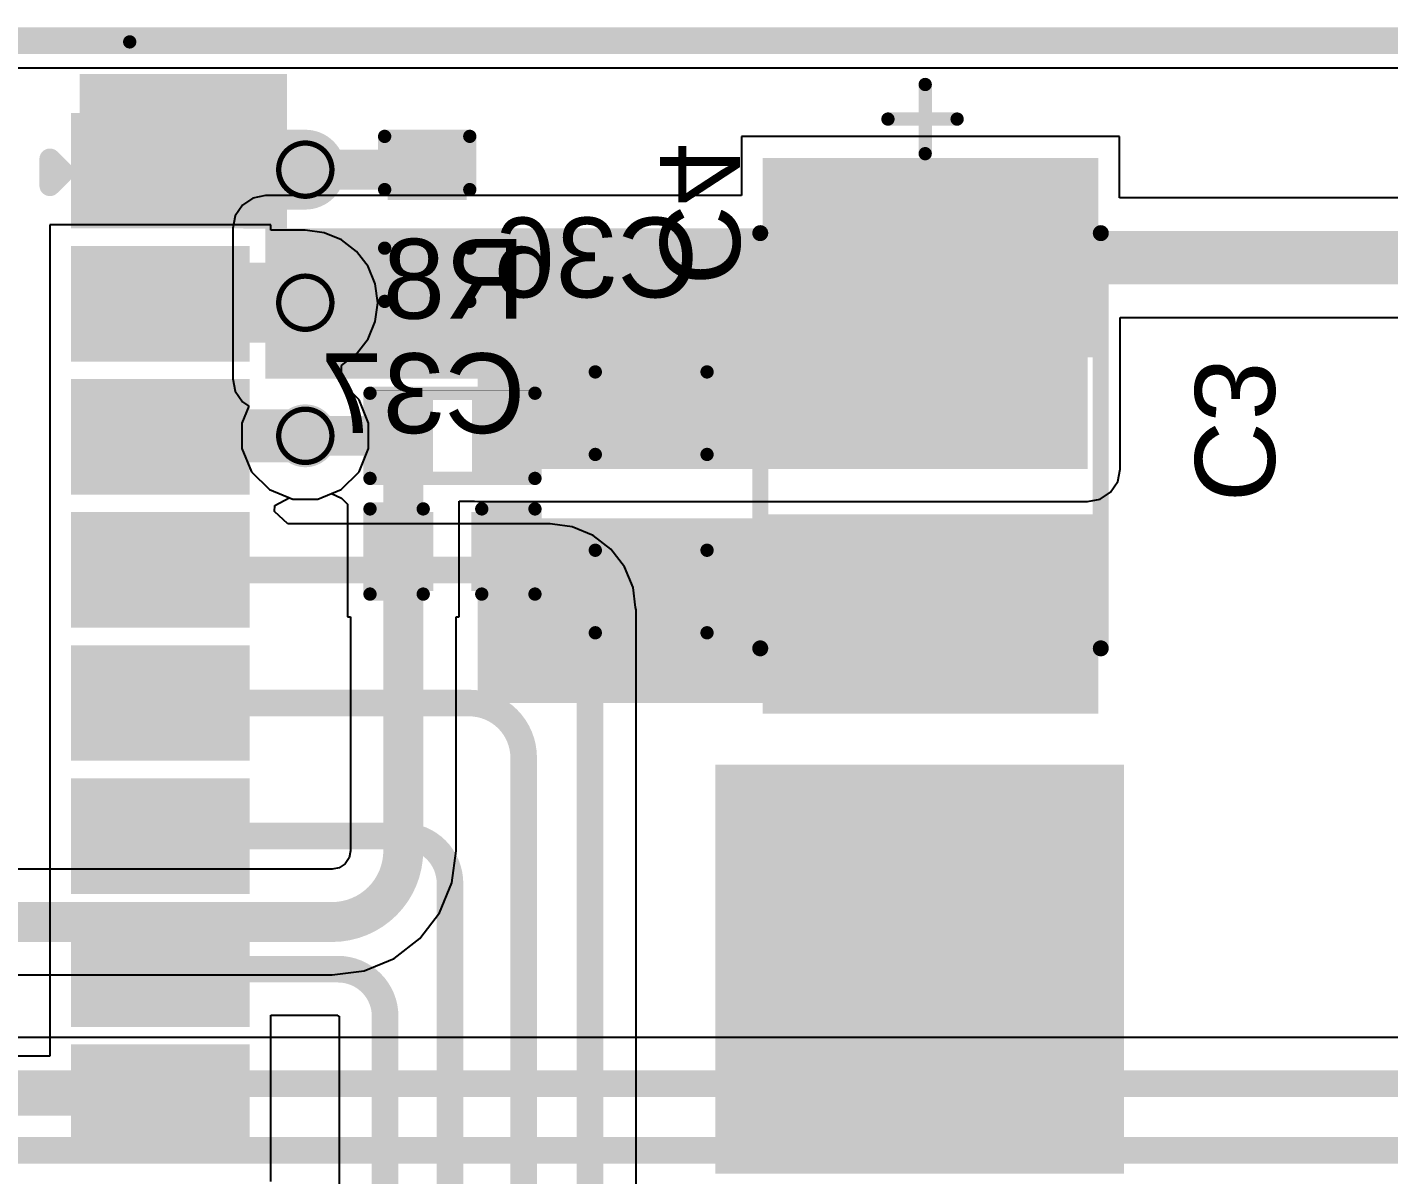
# Model space of a CAD drawing. Header units: inches. Extents: x -46 to 312, y 0 to 111.
# Drawn here: x -37.45 to -24.45, y 39.18 to 50.13 of the extents above; entities that cross this region are included whole.
import ezdxf

# ---------------------------------------------------------------- set-up
doc = ezdxf.new("R2010")
doc.units = ezdxf.units.IN
for name, color, linetype in [('Board Outline', 216, 'Continuous'), ('Bottom Layer', 5, 'Continuous'), ('Bottom Overlay', 54, 'Continuous'), ('Bottom Paste', 16, 'Continuous'), ('Bottom Solder', 6, 'Continuous'), ('Drill Drawing', 1, 'Continuous'), ('Top Layer', 1, 'Continuous'), ('Top Overlay', 2, 'Continuous'), ('Top Paste', 8, 'Continuous'), ('Top Solder', 216, 'Continuous'), ('Via Holes', 16, 'Continuous')]:
    doc.layers.add(name, color=color, linetype=linetype)
doc.styles.add('Arial', font='', dxfattribs={"height": 0.2})
doc.styles.get('Arial').set_extended_font_data('Arial')

# ---------------------------------------------------------------- blocks, each defined once
blk = doc.blocks.new('R___0402_B_6')
at = {"layer": 'Bottom Layer'}
for points in [[(-0.2412974599999999, 0.31749746), (-0.24129746, -0.3175025400000001), (-0.69849746, -0.3175025399999999), (-0.69849746, 0.31749746)], [(0.6985025399999999, 0.3174999999999999), (0.6985025399999999, -0.3175), (0.2413025399999999, -0.3174999999999999), (0.2413025400000001, 0.3175)]]:
    blk.add_hatch(color=5, dxfattribs=at).paths.add_polyline_path(points)
at = {"layer": 'Bottom Paste'}
for points in [[(-0.2412974599999999, 0.31749746), (-0.24129746, -0.3175025400000001), (-0.69849746, -0.3175025399999999), (-0.69849746, 0.31749746)], [(0.6985025399999999, 0.3174999999999999), (0.6985025399999999, -0.3175), (0.2413025399999999, -0.3174999999999999), (0.2413025400000001, 0.3175)]]:
    blk.add_hatch(color=16, dxfattribs=at).paths.add_polyline_path(points)
at = {"layer": 'Bottom Solder'}
for points in [[(-0.1862962999999999, 0.3724986199999999), (-0.1862963000000001, -0.3725037), (-0.7534986199999999, -0.3725036999999999), (-0.7534986199999999, 0.3724986200000001)], [(0.7535037, 0.3725011599999999), (0.7535037, -0.3725011600000001), (0.1863013799999999, -0.3725011599999999), (0.1863013800000001, 0.3725011600000001)]]:
    blk.add_hatch(color=6, dxfattribs=at).paths.add_polyline_path(points)
at = {"layer": 'Bottom Overlay'}
for points in [[(-0.78740254, -0.40640254, 0.127, 0.127, 0), (-0.78739746, 0.4064, 0.127, 0.127, 0)], [(-0.78739746, 0.4064, 0.127, 0.127, 0), (0.78740254, 0.40639746, 0.127, 0.127, 0)], [(-0.8127974599999999, 0.4318, 0.0032258, 0.0032258, 0), (0.81280508, 0.4318, 0.0032258, 0.0032258, 0)], [(0.78740254, -0.40639746, 0.127, 0.127, 0), (0.78740254, 0.40639746, 0.127, 0.127, 0)], [(-0.78740254, -0.40640254, 0.127, 0.127, 0), (0.78740254, -0.40639746, 0.127, 0.127, 0)]]:
    blk.add_lwpolyline(points, format="xyseb", dxfattribs=at)
for points in [[(-0.8191474599999999, 0.4064, 0.0635, 0.0635, 1), (-0.7556474599999999, 0.4064, 0.0635, 0.0635, 1)], [(-0.8191474599999999, 0.4064, 0.0635, 0.0635, 1), (-0.7556474599999999, 0.4064, 0.0635, 0.0635, 1)], [(-0.8136026399999999, 0.4318, 0.0016129, 0.0016129, 1), (-0.81199228, 0.4318, 0.0016129, 0.0016129, 1)], [(0.75565254, 0.40639746, 0.0635, 0.0635, 1), (0.8191525399999998, 0.40639746, 0.0635, 0.0635, 1)], [(0.75565254, 0.40639746, 0.0635, 0.0635, 1), (0.8191525399999998, 0.40639746, 0.0635, 0.0635, 1)], [(0.8119998999999999, 0.4318, 0.0016129, 0.0016129, 1), (0.81361026, 0.4318, 0.0016129, 0.0016129, 1)], [(-0.8191525399999998, -0.40640254, 0.0635, 0.0635, 1), (-0.75565254, -0.40640254, 0.0635, 0.0635, 1)], [(-0.8191525399999998, -0.40640254, 0.0635, 0.0635, 1), (-0.75565254, -0.40640254, 0.0635, 0.0635, 1)], [(0.75565254, -0.40639746, 0.0635, 0.0635, 1), (0.8191525399999998, -0.40639746, 0.0635, 0.0635, 1)], [(0.75565254, -0.40639746, 0.0635, 0.0635, 1), (0.8191525399999998, -0.40639746, 0.0635, 0.0635, 1)]]:
    blk.add_lwpolyline(points, format="xyseb", close=True, dxfattribs=at)
blk = doc.blocks.new('C___0402_B_10')
at = {"layer": 'Bottom Layer'}
for points in [[(-0.24130254, 0.3175), (-0.24130254, -0.3175), (-0.6985025399999999, -0.3175), (-0.6985025399999999, 0.3175)], [(0.69849492, 0.3175), (0.69849492, -0.3175), (0.24129492, -0.3175), (0.24129492, 0.3175)]]:
    blk.add_hatch(color=5, dxfattribs=at).paths.add_polyline_path(points)
at = {"layer": 'Bottom Paste'}
for points in [[(-0.24130254, 0.3175), (-0.24130254, -0.3175), (-0.6985025399999999, -0.3175), (-0.6985025399999999, 0.3175)], [(0.69849492, 0.3175), (0.69849492, -0.3175), (0.24129492, -0.3175), (0.24129492, 0.3175)]]:
    blk.add_hatch(color=16, dxfattribs=at).paths.add_polyline_path(points)
at = {"layer": 'Bottom Solder'}
for points in [[(-0.18130266, 0.37749988), (-0.1813026599999999, -0.37749988), (-0.75850242, -0.37749988), (-0.75850242, 0.37749988)], [(0.7584947999999999, 0.37749988), (0.7584947999999999, -0.37749988), (0.18129504, -0.37749988), (0.1812950399999999, 0.37749988)]]:
    blk.add_hatch(color=6, dxfattribs=at).paths.add_polyline_path(points)
at = {"layer": 'Bottom Overlay'}
for points in [[(-0.27940508, 0.40640254, 0.127, 0.127, 0), (-0.7874050799999999, 0.40640254, 0.127, 0.127, 0)], [(-0.7874050799999999, 0.40640254, 0.127, 0.127, 0), (-0.7874050799999999, -0.40640254, 0.127, 0.127, 0)], [(0.78740254, 0.40640254, 0.127, 0.127, 0), (0.27939492, 0.4064, 0.127, 0.127, 0)], [(0.78740254, 0.40640254, 0.127, 0.127, 0), (0.78739746, -0.4064, 0.127, 0.127, 0)], [(-0.2794, -0.40639492, 0.127, 0.127, 0), (-0.7874050799999999, -0.40640254, 0.127, 0.127, 0)], [(0.78739746, -0.4064, 0.127, 0.127, 0), (0.27939492, -0.4064, 0.127, 0.127, 0)]]:
    blk.add_lwpolyline(points, format="xyseb", dxfattribs=at)
for points in [[(-0.8191550799999999, 0.40640254, 0.0635, 0.0635, 1), (-0.75565508, 0.40640254, 0.0635, 0.0635, 1)], [(-0.8191550799999999, 0.40640254, 0.0635, 0.0635, 1), (-0.75565508, 0.40640254, 0.0635, 0.0635, 1)], [(-0.31115508, 0.40640254, 0.0635, 0.0635, 1), (-0.24765508, 0.40640254, 0.0635, 0.0635, 1)], [(0.24764492, 0.4064, 0.0635, 0.0635, 1), (0.31114492, 0.4064, 0.0635, 0.0635, 1)], [(0.75565254, 0.40640254, 0.0635, 0.0635, 1), (0.8191525399999998, 0.40640254, 0.0635, 0.0635, 1)], [(0.75565254, 0.40640254, 0.0635, 0.0635, 1), (0.8191525399999998, 0.40640254, 0.0635, 0.0635, 1)], [(-0.8191550799999999, -0.40640254, 0.0635, 0.0635, 1), (-0.75565508, -0.40640254, 0.0635, 0.0635, 1)], [(-0.8191550799999999, -0.40640254, 0.0635, 0.0635, 1), (-0.75565508, -0.40640254, 0.0635, 0.0635, 1)], [(-0.31115, -0.40639492, 0.0635, 0.0635, 1), (-0.24765, -0.40639492, 0.0635, 0.0635, 1)], [(0.24764492, -0.4064, 0.0635, 0.0635, 1), (0.31114492, -0.4064, 0.0635, 0.0635, 1)], [(0.7556474599999999, -0.4064, 0.0635, 0.0635, 1), (0.8191474599999999, -0.4064, 0.0635, 0.0635, 1)], [(0.7556474599999999, -0.4064, 0.0635, 0.0635, 1), (0.8191474599999999, -0.4064, 0.0635, 0.0635, 1)]]:
    blk.add_lwpolyline(points, format="xyseb", close=True, dxfattribs=at)
blk = doc.blocks.new('C___0603_B_11')
at = {"layer": 'Bottom Layer'}
for points in [[(-1.143, -0.4445), (-1.143, 0.4445), (-0.3809999999999999, 0.4445), (-0.3809999999999999, -0.4445)], [(0.3809999999999999, -0.4445), (0.3809999999999999, 0.4445), (1.143, 0.4445), (1.143, -0.4445)]]:
    blk.add_hatch(color=5, dxfattribs=at).paths.add_polyline_path(points)
at = {"layer": 'Bottom Paste'}
for points in [[(-1.143, -0.4445), (-1.143, 0.4445), (-0.3809999999999999, 0.4445), (-0.3809999999999999, -0.4445)], [(0.3809999999999999, -0.4445), (0.3809999999999999, 0.4445), (1.143, 0.4445), (1.143, -0.4445)]]:
    blk.add_hatch(color=16, dxfattribs=at).paths.add_polyline_path(points)
at = {"layer": 'Bottom Solder'}
for points in [[(-1.20299988, -0.50449988), (-1.20299988, 0.50449988), (-0.3210001199999999, 0.50449988), (-0.3210001199999999, -0.50449988)], [(0.3210001199999999, -0.50449988), (0.3210001199999999, 0.50449988), (1.20299988, 0.50449988), (1.20299988, -0.50449988)]]:
    blk.add_hatch(color=6, dxfattribs=at).paths.add_polyline_path(points)
at = {"layer": 'Bottom Overlay'}
for points in [[(-1.2446, 0.5334, 0.127, 0.127, 0), (-1.2446, -0.5334, 0.127, 0.127, 0)], [(-1.2446, 0.5334, 0.127, 0.127, 0), (-0.4571999999999999, 0.5334, 0.127, 0.127, 0)], [(0.4571999999999999, 0.5334, 0.127, 0.127, 0), (1.2446, 0.5334, 0.127, 0.127, 0)], [(1.2446, 0.5334, 0.127, 0.127, 0), (1.2446, -0.5334, 0.127, 0.127, 0)], [(-1.2446, -0.5334, 0.127, 0.127, 0), (-0.4571999999999999, -0.5334, 0.127, 0.127, 0)], [(0.4571999999999999, -0.5334, 0.127, 0.127, 0), (1.2446, -0.5334, 0.127, 0.127, 0)]]:
    blk.add_lwpolyline(points, format="xyseb", dxfattribs=at)
for points in [[(-1.27635, 0.5334, 0.0635, 0.0635, 1), (-1.21285, 0.5334, 0.0635, 0.0635, 1)], [(-1.27635, 0.5334, 0.0635, 0.0635, 1), (-1.21285, 0.5334, 0.0635, 0.0635, 1)], [(-0.4889499999999999, 0.5334, 0.0635, 0.0635, 1), (-0.42545, 0.5334, 0.0635, 0.0635, 1)], [(0.42545, 0.5334, 0.0635, 0.0635, 1), (0.4889499999999999, 0.5334, 0.0635, 0.0635, 1)], [(1.21285, 0.5334, 0.0635, 0.0635, 1), (1.27635, 0.5334, 0.0635, 0.0635, 1)], [(1.21285, 0.5334, 0.0635, 0.0635, 1), (1.27635, 0.5334, 0.0635, 0.0635, 1)], [(-1.27635, -0.5334, 0.0635, 0.0635, 1), (-1.21285, -0.5334, 0.0635, 0.0635, 1)], [(-1.27635, -0.5334, 0.0635, 0.0635, 1), (-1.21285, -0.5334, 0.0635, 0.0635, 1)], [(-0.4889499999999999, -0.5334, 0.0635, 0.0635, 1), (-0.42545, -0.5334, 0.0635, 0.0635, 1)], [(0.42545, -0.5334, 0.0635, 0.0635, 1), (0.4889499999999999, -0.5334, 0.0635, 0.0635, 1)], [(1.21285, -0.5334, 0.0635, 0.0635, 1), (1.27635, -0.5334, 0.0635, 0.0635, 1)], [(1.21285, -0.5334, 0.0635, 0.0635, 1), (1.27635, -0.5334, 0.0635, 0.0635, 1)]]:
    blk.add_lwpolyline(points, format="xyseb", close=True, dxfattribs=at)
blk = doc.blocks.new('41_SMD_UFL_M______84')
at = {"layer": 'Top Layer'}
for points in [[(-9.500000049999999, 9.329997849999998), (-8.00000051, 9.329997849999998), (-8.00000051, 8.429997109999999), (-9.500000049999999, 8.429997109999999)], [(-9.500000049999999, 8.060000389999999), (-8.00000051, 8.060000389999999), (-8.00000051, 7.15999965), (-9.500000049999999, 7.15999965)], [(-9.499997509999998, 6.790000389999999), (-7.99999797, 6.790000389999999), (-7.99999797, 5.88999965), (-9.499997509999998, 5.88999965)], [(-9.500000049999999, 5.52000039), (-8.00000051, 5.52000039), (-8.00000051, 4.61999965), (-9.500000049999999, 4.61999965)], [(-9.500000049999999, 4.250000389999999), (-8.00000051, 4.250000389999999), (-8.00000051, 3.34999965), (-9.500000049999999, 3.34999965)], [(-3.34999965, 3.11000013), (0.35000057, 3.11000013), (0.35000057, -0.59000009), (-3.34999965, -0.59000009)], [(-9.500000049999999, 2.97999785), (-8.00000051, 2.97999785), (-8.00000051, 2.07999711), (-9.500000049999999, 2.07999711)], [(-9.500000049999999, 1.71000039), (-8.00000051, 1.71000039), (-8.00000051, 0.80999965), (-9.500000049999999, 0.80999965)], [(-9.500000049999999, 0.44000293), (-8.00000051, 0.44000293), (-8.00000051, -0.45999781), (-9.500000049999999, -0.45999781)]]:
    blk.add_hatch(color=1, dxfattribs=at).paths.add_polyline_path(points)
at = {"layer": 'Top Overlay'}
for points in [[(-9.52060072, 9.36159418), (-7.5405996, 9.36159418), (-7.5405996, 9.801593299999999), (-9.52060072, 9.801593299999999)], [(-7.95859978, 8.32759828), (-7.540602139999999, 8.32759828), (-7.540602139999999, 9.40559968), (-7.95859978, 9.40559968)]]:
    blk.add_hatch(color=2, dxfattribs=at).paths.add_polyline_path(points)
at = {"layer": 'Top Paste'}
for points in [[(-9.500000049999999, 9.329997849999998), (-8.00000051, 9.329997849999998), (-8.00000051, 8.429997109999999), (-9.500000049999999, 8.429997109999999)], [(-9.500000049999999, 8.060000389999999), (-8.00000051, 8.060000389999999), (-8.00000051, 7.15999965), (-9.500000049999999, 7.15999965)], [(-9.499997509999998, 6.790000389999999), (-7.99999797, 6.790000389999999), (-7.99999797, 5.88999965), (-9.499997509999998, 5.88999965)], [(-9.500000049999999, 5.52000039), (-8.00000051, 5.52000039), (-8.00000051, 4.61999965), (-9.500000049999999, 4.61999965)], [(-9.500000049999999, 4.250000389999999), (-8.00000051, 4.250000389999999), (-8.00000051, 3.34999965), (-9.500000049999999, 3.34999965)], [(-3.34999965, 3.11000013), (0.35000057, 3.11000013), (0.35000057, -0.59000009), (-3.34999965, -0.59000009)], [(-9.500000049999999, 2.97999785), (-8.00000051, 2.97999785), (-8.00000051, 2.07999711), (-9.500000049999999, 2.07999711)], [(-9.500000049999999, 1.71000039), (-8.00000051, 1.71000039), (-8.00000051, 0.80999965), (-9.500000049999999, 0.80999965)], [(-9.500000049999999, 0.44000293), (-8.00000051, 0.44000293), (-8.00000051, -0.45999781), (-9.500000049999999, -0.45999781)]]:
    blk.add_hatch(color=8, dxfattribs=at).paths.add_polyline_path(points)
at = {"layer": 'Top Solder'}
for points in [[(-9.601600049999998, 9.43159785), (-7.89840051, 9.43159785), (-7.89840051, 8.32839711), (-9.601600049999998, 8.32839711)], [(-9.601600049999998, 8.161600389999998), (-7.89840051, 8.161600389999998), (-7.89840051, 7.058399649999999), (-9.601600049999998, 7.058399649999999)], [(-9.60159751, 6.89160039), (-7.89839797, 6.89160039), (-7.89839797, 5.78839965), (-9.60159751, 5.78839965)], [(-9.601600049999998, 5.621600389999999), (-7.89840051, 5.621600389999999), (-7.89840051, 4.51839965), (-9.601600049999998, 4.51839965)], [(-9.601600049999998, 4.35160039), (-7.89840051, 4.35160039), (-7.89840051, 3.24839965), (-9.601600049999998, 3.24839965)], [(-3.45159965, 3.21160013), (0.45160057, 3.21160013), (0.45160057, -0.6916000899999999), (-3.45159965, -0.6916000899999999)], [(-9.601600049999998, 3.08159785), (-7.89840051, 3.08159785), (-7.89840051, 1.97839711), (-9.601600049999998, 1.97839711)], [(-9.601600049999998, 1.81160039), (-7.89840051, 1.81160039), (-7.89840051, 0.70839965), (-9.601600049999998, 0.70839965)], [(-9.601600049999998, 0.5416029299999999), (-7.89840051, 0.5416029299999999), (-7.89840051, -0.56159781), (-9.601600049999998, -0.56159781)]]:
    blk.add_hatch(color=216, dxfattribs=at).paths.add_polyline_path(points)
at = {"layer": 'Top Overlay'}
for points in [[(-9.042399999999999, 10.1092, 0.127, 0.127, 0), (9.042399999999999, 10.1092, 0.127, 0.127, 0)], [(-9.8044, 8.737599999999999, 0.1999996, 0.1999996, 0), (-9.8044, 8.991599999999998, 0.1999996, 0.1999996, 0)], [(-9.8044, 8.991599999999998, 0.1999996, 0.1999996, 0), (-9.6774, 8.8646, 0.1999996, 0.1999996, 0)], [(-9.8044, 8.737599999999999, 0.1999996, 0.1999996, 0), (-9.6774, 8.8646, 0.1999996, 0.1999996, 0)]]:
    blk.add_lwpolyline(points, format="xyseb", dxfattribs=at)
for points in [[(-9.07415, 10.1092, 0.0635, 0.0635, 1), (-9.01065, 10.1092, 0.0635, 0.0635, 1)], [(-9.854399899999999, 8.991599999999998, 0.0999998, 0.0999998, 1), (-9.7544001, 8.991599999999998, 0.0999998, 0.0999998, 1)], [(-9.854399899999999, 8.991599999999998, 0.0999998, 0.0999998, 1), (-9.7544001, 8.991599999999998, 0.0999998, 0.0999998, 1)], [(-9.7273999, 8.8646, 0.0999998, 0.0999998, 1), (-9.6274001, 8.8646, 0.0999998, 0.0999998, 1)], [(-9.7273999, 8.8646, 0.0999998, 0.0999998, 1), (-9.6274001, 8.8646, 0.0999998, 0.0999998, 1)], [(-9.854399899999999, 8.737599999999999, 0.0999998, 0.0999998, 1), (-9.7544001, 8.737599999999999, 0.0999998, 0.0999998, 1)], [(-9.854399899999999, 8.737599999999999, 0.0999998, 0.0999998, 1), (-9.7544001, 8.737599999999999, 0.0999998, 0.0999998, 1)]]:
    blk.add_lwpolyline(points, format="xyseb", close=True, dxfattribs=at)
blk = doc.blocks.new('C___0402_B_96')
at = {"layer": 'Bottom Layer'}
for points in [[(-0.2413, 0.3175), (-0.2412999999999999, -0.3175), (-0.6985, -0.3175), (-0.6985, 0.3175)], [(0.6985, 0.3175), (0.6985, -0.3175), (0.2413, -0.3175), (0.2412999999999999, 0.3175)]]:
    blk.add_hatch(color=5, dxfattribs=at).paths.add_polyline_path(points)
at = {"layer": 'Bottom Paste'}
for points in [[(-0.2413, 0.3175), (-0.2412999999999999, -0.3175), (-0.6985, -0.3175), (-0.6985, 0.3175)], [(0.6985, 0.3175), (0.6985, -0.3175), (0.2413, -0.3175), (0.2412999999999999, 0.3175)]]:
    blk.add_hatch(color=16, dxfattribs=at).paths.add_polyline_path(points)
at = {"layer": 'Bottom Solder'}
for points in [[(-0.18130012, 0.37749988), (-0.18130012, -0.37749988), (-0.7584998799999999, -0.37749988), (-0.7584998799999999, 0.37749988)], [(0.7584998799999999, 0.37749988), (0.7584998799999999, -0.37749988), (0.18130012, -0.37749988), (0.18130012, 0.37749988)]]:
    blk.add_hatch(color=6, dxfattribs=at).paths.add_polyline_path(points)
at = {"layer": 'Bottom Overlay'}
for points in [[(-0.7874, 0.4064, 0.127, 0.127, 0), (-0.27940254, 0.40640254, 0.127, 0.127, 0)], [(-0.7874, -0.4064, 0.127, 0.127, 0), (-0.7874, 0.4064, 0.127, 0.127, 0)], [(0.2794, 0.4064, 0.127, 0.127, 0), (0.78740254, 0.40640254, 0.127, 0.127, 0)], [(0.7874, -0.4064, 0.127, 0.127, 0), (0.78740254, 0.40640254, 0.127, 0.127, 0)], [(-0.7874, -0.4064, 0.127, 0.127, 0), (-0.2794, -0.40639746, 0.127, 0.127, 0)], [(0.7874, -0.4064, 0.127, 0.127, 0), (0.2794, -0.4064, 0.127, 0.127, 0)]]:
    blk.add_lwpolyline(points, format="xyseb", dxfattribs=at)
for points in [[(-0.8191499999999999, 0.4064, 0.0635, 0.0635, 1), (-0.7556499999999999, 0.4064, 0.0635, 0.0635, 1)], [(-0.8191499999999999, 0.4064, 0.0635, 0.0635, 1), (-0.7556499999999999, 0.4064, 0.0635, 0.0635, 1)], [(-0.31115254, 0.40640254, 0.0635, 0.0635, 1), (-0.24765254, 0.40640254, 0.0635, 0.0635, 1)], [(0.24765, 0.4064, 0.0635, 0.0635, 1), (0.31115, 0.4064, 0.0635, 0.0635, 1)], [(0.75565254, 0.40640254, 0.0635, 0.0635, 1), (0.8191525399999998, 0.40640254, 0.0635, 0.0635, 1)], [(0.75565254, 0.40640254, 0.0635, 0.0635, 1), (0.8191525399999998, 0.40640254, 0.0635, 0.0635, 1)], [(-0.8191499999999999, -0.4064, 0.0635, 0.0635, 1), (-0.7556499999999999, -0.4064, 0.0635, 0.0635, 1)], [(-0.8191499999999999, -0.4064, 0.0635, 0.0635, 1), (-0.7556499999999999, -0.4064, 0.0635, 0.0635, 1)], [(-0.31115, -0.40639746, 0.0635, 0.0635, 1), (-0.24765, -0.40639746, 0.0635, 0.0635, 1)], [(0.24765, -0.4064, 0.0635, 0.0635, 1), (0.31115, -0.4064, 0.0635, 0.0635, 1)], [(0.7556499999999999, -0.4064, 0.0635, 0.0635, 1), (0.8191499999999999, -0.4064, 0.0635, 0.0635, 1)], [(0.7556499999999999, -0.4064, 0.0635, 0.0635, 1), (0.8191499999999999, -0.4064, 0.0635, 0.0635, 1)]]:
    blk.add_lwpolyline(points, format="xyseb", close=True, dxfattribs=at)
blk = doc.blocks.new('C____B_B_97')
at = {"layer": 'Bottom Layer'}
for points in [[(-0.84999957, 1.49999954), (-0.8499995699999998, -1.49999954), (-2.54999871, -1.49999954), (-2.54999871, 1.49999954)], [(2.55000125, 1.49999954), (2.55000125, -1.49999954), (0.8500021100000001, -1.49999954), (0.8500021099999997, 1.49999954)]]:
    blk.add_hatch(color=5, dxfattribs=at).paths.add_polyline_path(points)
at = {"layer": 'Bottom Paste'}
for points in [[(-0.84999957, 1.49999954), (-0.8499995699999998, -1.49999954), (-2.54999871, -1.49999954), (-2.54999871, 1.49999954)], [(2.55000125, 1.49999954), (2.55000125, -1.49999954), (0.8500021100000001, -1.49999954), (0.8500021099999997, 1.49999954)]]:
    blk.add_hatch(color=16, dxfattribs=at).paths.add_polyline_path(points)
at = {"layer": 'Bottom Solder'}
for points in [[(-0.7483995700000001, 1.60159954), (-0.7483995699999998, -1.60159954), (-2.65159871, -1.60159954), (-2.65159871, 1.60159954)], [(2.65160125, 1.60159954), (2.65160125, -1.60159954), (0.7484021100000001, -1.60159954), (0.7484021099999998, 1.60159954)]]:
    blk.add_hatch(color=6, dxfattribs=at).paths.add_polyline_path(points)
at = {"layer": 'Bottom Overlay'}
for points in [[(2.02826366, 1.6256, 0.1524, 0.1524, 0), (-1.93413634, 1.6256, 0.1524, 0.1524, 0)], [(-3.0226, -0.4064, 0.127, 0.127, 0), (-3.0226, 0.254, 0.127, 0.127, 0)], [(-2.6924, -0.0508, 0.127, 0.127, 0), (-3.3528, -0.0508, 0.127, 0.127, 0)], [(2.02826366, -1.6256, 0.1524, 0.1524, 0), (-1.93413634, -1.6256, 0.1524, 0.1524, 0)]]:
    blk.add_lwpolyline(points, format="xyseb", dxfattribs=at)
for points in [[(-1.97223634, 1.6256, 0.0762, 0.0762, 1), (-1.89603634, 1.6256, 0.0762, 0.0762, 1)], [(1.99016366, 1.6256, 0.0762, 0.0762, 1), (2.06636366, 1.6256, 0.0762, 0.0762, 1)], [(-3.05435, 0.254, 0.0635, 0.0635, 1), (-2.99085, 0.254, 0.0635, 0.0635, 1)], [(-3.38455, -0.0508, 0.0635, 0.0635, 1), (-3.32105, -0.0508, 0.0635, 0.0635, 1)], [(-2.72415, -0.0508, 0.0635, 0.0635, 1), (-2.66065, -0.0508, 0.0635, 0.0635, 1)], [(-3.05435, -0.4064, 0.0635, 0.0635, 1), (-2.99085, -0.4064, 0.0635, 0.0635, 1)], [(-1.97223634, -1.6256, 0.0762, 0.0762, 1), (-1.89603634, -1.6256, 0.0762, 0.0762, 1)], [(1.99016366, -1.6256, 0.0762, 0.0762, 1), (2.06636366, -1.6256, 0.0762, 0.0762, 1)]]:
    blk.add_lwpolyline(points, format="xyseb", close=True, dxfattribs=at)

msp = doc.modelspace()

# ---------------------------------------------------------------- hatches: boundary and pattern name
at = {"layer": 'Bottom Layer'}
h = msp.add_hatch(color=5, dxfattribs=at)
edge = h.paths.add_edge_path()
edge.add_arc((-34.79800254, 48.76799746), 0.2999994, 0, 360)
for points in [[(-35.17899999999999, 46.77205275999999), (-27.329003, 46.77205275999999), (-27.329003, 48.2092), (-35.17899999999999, 48.2092)], [(-33.15158724, 45.9105), (-27.329003, 45.9105), (-27.329003, 47.244), (-33.15158724, 47.244)], [(-33.15158724, 43.67799748), (-27.329003, 43.67799748), (-27.329003, 45.44149916), (-33.15158724, 45.44149916)]]:
    msp.add_hatch(color=5, dxfattribs=at).paths.add_polyline_path(points)
h = msp.add_hatch(color=5, dxfattribs=at)
edge = h.paths.add_edge_path()
edge.add_arc((-34.79800254, 47.498), 0.2999994, 0, 360)
h = msp.add_hatch(color=5, dxfattribs=at)
edge = h.paths.add_edge_path()
edge.add_arc((-34.798, 46.228), 0.2999994, 0, 360)
at = {"layer": 'Top Layer'}
h = msp.add_hatch(color=1, dxfattribs=at)
edge = h.paths.add_edge_path()
edge.add_arc((-34.79800254, 48.76799746), 0.2999994, 0, 360)
h = msp.add_hatch(color=1, dxfattribs=at)
edge = h.paths.add_edge_path()
edge.add_arc((-34.79800254, 47.498), 0.2999994, 0, 360)
h = msp.add_hatch(color=1, dxfattribs=at)
edge = h.paths.add_edge_path()
edge.add_arc((-34.798, 46.228), 0.2999994, 0, 360)
at = {"layer": 'Via Holes'}
h = msp.add_hatch(color=7, dxfattribs=at)
edge = h.paths.add_edge_path()
edge.add_arc((-34.79800254, 48.76799746), 0.1499997, 0, 360)
h = msp.add_hatch(color=7, dxfattribs=at)
edge = h.paths.add_edge_path()
edge.add_arc((-34.79800254, 47.498), 0.1499997, 0, 360)
h = msp.add_hatch(color=7, dxfattribs=at)
edge = h.paths.add_edge_path()
edge.add_arc((-34.798, 46.228), 0.1499997, 0, 360)

# ---------------------------------------------------------------- linework, layer by layer
at = {"layer": 'Board Outline'}
msp.add_lwpolyline([(-37.96199672, 50.00000922, 0.254, 0.254, 0), (2.99997622, 50.00001176, 0.254, 0.254, 0)], format="xyseb", dxfattribs=at)
at = {"layer": 'Bottom Layer'}
for p, q in [((-37.70303355999999, 49.74104606), (3.17962788, 49.74104606)), ((-27.02420046, 49.08279743999999), (-30.63379954, 49.08279743999999)), ((-30.63379954, 49.08279743999999), (-30.63379954, 48.51997153999999)), ((-27.02420046, 48.49774653999999), (-27.02420046, 49.08279743999999)), ((-35.29792788, 48.49631652), (-35.3987481, 48.42894809999999)), ((-35.17899999999999, 48.51997153999999), (-35.29792788, 48.49631652)), ((-30.63379954, 48.51997153999999), (-35.17899999999999, 48.51997153999999)), ((-18.76853752, 48.49774653999999), (-27.02420046, 48.49774653999999)), ((-35.3987481, 48.42894809999999), (-35.46611652, 48.32812788)), ((-35.46611652, 48.32812788), (-35.48977154, 48.2092)), ((-35.48977154, 48.2092), (-35.48977154, 46.77205275999999)), ((-27.01822892, 45.9105), (-27.01822892, 47.35825174)), ((-27.01822892, 47.35825174), (-18.76853752, 47.35825174)), ((-35.48977154, 46.77205275999999), (-35.46611652, 46.65312487999999)), ((-35.46611652, 46.65312487999999), (-35.3987481, 46.55230466)), ((-35.3987481, 46.55230466), (-35.33573832, 46.51020162)), ((-35.33573832, 46.51020162), (-35.4027994, 46.34830202)), ((-35.4027994, 46.34830202), (-35.4027994, 46.10769798)), ((-35.4027994, 46.10769798), (-35.3107244, 45.88540733999999)), ((-27.04188394, 45.79157212), (-27.01822892, 45.9105)), ((-35.3107244, 45.88540733999999), (-35.14059266, 45.7152756)), ((-27.10925236, 45.6907519), (-27.04188394, 45.79157212)), ((-35.14059266, 45.7152756), (-34.91830202, 45.6232006)), ((-34.67769798, 45.6232006), (-34.54858977999999, 45.67667776)), ((-34.54858977999999, 45.67667776), (-34.45376904, 45.63251478)), ((-34.45376904, 45.63251478), (-34.3961847, 45.57537748)), ((-27.21007257999999, 45.62338348), (-27.10925236, 45.6907519)), ((-34.91830202, 45.6232006), (-34.67769798, 45.6232006)), ((-34.3961847, 45.57537748), (-34.3961847, 44.50169916)), ((-33.3293847, 44.50169916), (-33.3293847, 45.6057)), ((-33.3293847, 45.6057), (-33.18161004, 45.6057)), ((-33.18161004, 45.6057), (-33.15158724, 45.59972846)), ((-33.15158724, 45.59972846), (-27.32900046, 45.59972846)), ((-27.32900046, 45.59972846), (-27.21007257999999, 45.62338348)), ((-34.3961847, 44.50169916), (-34.3677875, 44.50169916)), ((-34.3677875, 44.50169916), (-34.3677875, 42.26771582)), ((-33.3577819, 42.26771582), (-33.3577819, 44.50169916)), ((-33.3577819, 44.50169916), (-33.3293847, 44.50169916)), ((-34.36760462, 42.26679633999999), (-34.38074912, 42.2007157)), ((-34.3677875, 42.26771582), (-34.36760462, 42.26679633999999)), ((-33.39772848, 41.96097526), (-33.35734502, 42.26771582)), ((-33.35734502, 42.26771582), (-33.3577819, 42.26771582)), ((-34.4187018, 42.14391876), (-34.47549874, 42.10596607999999)), ((-34.38074912, 42.2007157), (-34.4187018, 42.14391876)), ((-34.54249885999999, 42.09300446), (-40.27101674, 42.09300446)), ((-34.54157937999999, 42.09282158), (-34.54249885999999, 42.09300446)), ((-34.47549874, 42.10596607999999), (-34.54157937999999, 42.09282158)), ((-33.5161255, 41.6751389), (-33.39772848, 41.96097526)), ((-33.70446904, 41.429686), (-33.5161255, 41.6751389)), ((-33.94992194, 41.24134246), (-33.70446904, 41.429686)), ((-34.2357583, 41.12294544), (-33.94992194, 41.24134246)), ((-40.27101674, 41.08299886), (-34.54249885999999, 41.08299886)), ((-34.54249885999999, 41.08256198), (-34.2357583, 41.12294544)), ((-34.54249885999999, 41.08299886), (-34.54249885999999, 41.08256198)), ((-17.76650244, 40.48689896), (-43.07127276, 40.48689896))]:
    msp.add_line(p, q, dxfattribs=at)
for points in [[(-34.79800254, 48.76799746, 0.3809999999999999, 0.3809999999999999, 0), (-33.63418978, 48.76799746, 0.3809999999999999, 0.3809999999999999, 0)], [(-28.829, 47.92799914, 0.508, 0.508, 0), (-18.76853752, 47.92799914, 0.508, 0.508, 0)], [(-34.798, 46.228, 0.3809999999999999, 0.3809999999999999, 0), (-34.79799746, 46.22799746, 0.3809999999999999, 0.3809999999999999, 0)], [(-34.79799746, 46.22799746, 0.3809999999999999, 0.3809999999999999, 0), (-33.86278724, 46.22799746, 0.3809999999999999, 0.3809999999999999, 0)], [(-33.86278724, 46.22799746, 0.3809999999999999, 0.3809999999999999, 0), (-33.8627847, 46.22799491999999, 0.3809999999999999, 0.3809999999999999, 0)], [(-33.8627847, 45.12399916, 0.3809999999999999, 0.3809999999999999, 0), (-33.8627847, 46.22799491999999, 0.3809999999999999, 0.3809999999999999, 0)], [(-33.8627847, 42.26771582, 0.3809999999999999, 0.3809999999999999, 0), (-33.8627847, 45.12399916, 0.3809999999999999, 0.3809999999999999, 0)], [(-33.8627847, 42.26771582, 0.3809999999999999, 0.3809999999999999, -0.4142135623730951), (-34.54249885999999, 41.58800166, 0.3809999999999999, 0.3809999999999999, 0)], [(-40.36733099999999, 41.58800166, 0.3809999999999999, 0.3809999999999999, 0), (-34.54249885999999, 41.58800166, 0.3809999999999999, 0.3809999999999999, 0)], [(-43.07127276, 40.04664076, 0.254, 0.254, 0), (-16.29908856, 40.04664076, 0.254, 0.254, 0)], [(-42.15262588, 39.40961891999999, 0.254, 0.254, 0), (-15.35697208, 39.40961891999999, 0.254, 0.254, 0)]]:
    msp.add_lwpolyline(points, format="xyseb", dxfattribs=at)
for points in [[(-34.89325254, 48.76799746, 0.1905, 0.1905, 1), (-34.70275254, 48.76799746, 0.1905, 0.1905, 1)], [(-33.72943978, 48.76799746, 0.1905, 0.1905, 1), (-33.53893978, 48.76799746, 0.1905, 0.1905, 1)], [(-28.956, 47.92799914, 0.254, 0.254, 1), (-28.70199999999999, 47.92799914, 0.254, 0.254, 1)], [(-34.89325, 46.228, 0.1905, 0.1905, 1), (-34.70274999999999, 46.228, 0.1905, 0.1905, 1)], [(-34.89324746, 46.22799746, 0.1905, 0.1905, 1), (-34.70274746, 46.22799746, 0.1905, 0.1905, 1)], [(-34.89324746, 46.22799746, 0.1905, 0.1905, 1), (-34.70274746, 46.22799746, 0.1905, 0.1905, 1)], [(-33.95803724, 46.22799746, 0.1905, 0.1905, 1), (-33.76753724, 46.22799746, 0.1905, 0.1905, 1)], [(-33.95803724, 46.22799746, 0.1905, 0.1905, 1), (-33.76753724, 46.22799746, 0.1905, 0.1905, 1)], [(-33.9580347, 46.22799491999999, 0.1905, 0.1905, 1), (-33.7675347, 46.22799491999999, 0.1905, 0.1905, 1)], [(-33.9580347, 46.22799491999999, 0.1905, 0.1905, 1), (-33.7675347, 46.22799491999999, 0.1905, 0.1905, 1)], [(-33.9580347, 45.12399916, 0.1905, 0.1905, 1), (-33.7675347, 45.12399916, 0.1905, 0.1905, 1)], [(-33.9580347, 45.12399916, 0.1905, 0.1905, 1), (-33.7675347, 45.12399916, 0.1905, 0.1905, 1)], [(-33.9580347, 42.26771582, 0.1905, 0.1905, 1), (-33.7675347, 42.26771582, 0.1905, 0.1905, 1)], [(-33.9580347, 42.26771582, 0.1905, 0.1905, 1), (-33.7675347, 42.26771582, 0.1905, 0.1905, 1)], [(-34.63774885999999, 41.58800166, 0.1905, 0.1905, 1), (-34.44724886, 41.58800166, 0.1905, 0.1905, 1)], [(-34.63774885999999, 41.58800166, 0.1905, 0.1905, 1), (-34.44724886, 41.58800166, 0.1905, 0.1905, 1)]]:
    msp.add_lwpolyline(points, format="xyseb", close=True, dxfattribs=at)
at = {"layer": 'Drill Drawing'}
for points in [[(-34.54400253999999, 48.76799746, 0.0508, 0.0508, 1), (-35.05200254, 48.76799746, 0.0508, 0.0508, 1)], [(-35.06470253999999, 48.76799746, 0.0254, 0.0254, 1), (-35.03930254, 48.76799746, 0.0254, 0.0254, 1)], [(-34.55670254, 48.76799746, 0.0254, 0.0254, 1), (-34.53130254, 48.76799746, 0.0254, 0.0254, 1)], [(-34.54400253999999, 47.498, 0.0508, 0.0508, 1), (-35.05200254, 47.498, 0.0508, 0.0508, 1)], [(-35.06470253999999, 47.498, 0.0254, 0.0254, 1), (-35.03930254, 47.498, 0.0254, 0.0254, 1)], [(-34.55670254, 47.498, 0.0254, 0.0254, 1), (-34.53130254, 47.498, 0.0254, 0.0254, 1)], [(-34.544, 46.228, 0.0508, 0.0508, 1), (-35.05199999999999, 46.228, 0.0508, 0.0508, 1)], [(-35.0647, 46.228, 0.0254, 0.0254, 1), (-35.0393, 46.228, 0.0254, 0.0254, 1)], [(-34.5567, 46.228, 0.0254, 0.0254, 1), (-34.53129999999999, 46.228, 0.0254, 0.0254, 1)]]:
    msp.add_lwpolyline(points, format="xyseb", close=True, dxfattribs=at)
at = {"layer": 'Top Layer'}
for p, q in [((-37.70303355999999, 49.74104606), (-6.402798979999999, 49.74104606)), ((-35.12720177999999, 48.24279911999999), (-37.23679878, 48.24279911999999)), ((-37.23679878, 48.24279911999999), (-37.23679878, 46.73320091999999)), ((-35.12720177999999, 48.18971819999999), (-35.12720177999999, 48.24279911999999)), ((-34.79800254, 48.18971819999999), (-35.12720177999999, 48.18971819999999)), ((-34.61897318, 48.16614954), (-34.79800254, 48.18971819999999)), ((-34.45214344, 48.0970463), (-34.61897318, 48.16614954)), ((-34.3088849, 47.98711763999999), (-34.45214344, 48.0970463)), ((-34.19895624, 47.8438591), (-34.3088849, 47.98711763999999)), ((-34.129853, 47.67702936), (-34.19895624, 47.8438591)), ((-34.10628434, 47.498), (-34.129853, 47.67702936)), ((-34.129853, 47.31897064), (-34.10628434, 47.498)), ((-34.19895624, 47.1521409), (-34.129853, 47.31897064)), ((-34.3088849, 47.00888236), (-34.19895624, 47.1521409)), ((-34.4521409, 46.8989537), (-34.3088849, 47.00888236)), ((-34.4554048, 46.74072186), (-34.4521409, 46.8989537)), ((-37.23679878, 46.73320091999999), (-37.23679624, 46.73320091999999)), ((-37.23679624, 46.73320091999999), (-37.23679624, 45.70279912)), ((-34.2852756, 46.57059266), (-34.4554048, 46.74072186)), ((-34.1932006, 46.34830202), (-34.2852756, 46.57059266)), ((-34.1932006, 46.10769798), (-34.1932006, 46.34830202)), ((-34.2852756, 45.88540733999999), (-34.1932006, 46.10769798)), ((-34.45540734, 45.7152756), (-34.2852756, 45.88540733999999)), ((-37.23679624, 45.70279912), (-37.23679878, 45.70279912)), ((-37.23679878, 45.70279912), (-37.23679878, 44.19320092)), ((-35.08961486, 45.56229648), (-34.95205608, 45.63718076)), ((-34.95205608, 45.63718076), (-34.91830202, 45.6232006)), ((-34.67769798, 45.6232006), (-34.45540734, 45.7152756)), ((-35.09164686, 45.50511854), (-35.08961486, 45.56229648)), ((-34.96390264, 45.38825822), (-35.09164686, 45.50511854)), ((-34.91830202, 45.6232006), (-34.67769798, 45.6232006)), ((-32.46098156, 45.38825822), (-34.96390264, 45.38825822)), ((-32.43949316, 45.3839834), (-32.46098156, 45.38825822)), ((-32.248856, 45.35888566), (-32.43949316, 45.3839834)), ((-32.05118304, 45.27700876), (-32.248856, 45.35888566)), ((-31.88143992, 45.1467601), (-32.05118304, 45.27700876)), ((-31.75119126, 44.97701444), (-31.88143992, 45.1467601)), ((-31.66931436, 44.77934402), (-31.75119126, 44.97701444)), ((-31.64421662, 44.58870686), (-31.66931436, 44.77934402)), ((-31.6399418, 44.56721846), (-31.64421662, 44.58870686)), ((-31.6399418, 34.42023342), (-31.6399418, 44.56721846)), ((-37.23679878, 44.19320092), (-37.23679878, 42.92320092)), ((-37.23679878, 42.92320092), (-37.23679878, 41.65319837999999)), ((-37.23679878, 41.65319837999999), (-37.23679878, 40.30826076)), ((-35.12720177999999, 39.11320345999999), (-35.12720177999999, 40.69774182)), ((-35.12720177999999, 40.69774182), (-34.48596354, 40.69774182)), ((-34.48596354, 40.69774182), (-34.48596354, 40.6939496)), ((-34.48596354, 40.6939496), (-34.4817827, 40.69221732)), ((-34.4817827, 40.69221732), (-34.48005042, 40.68803648)), ((-34.48005042, 40.68803648), (-34.4762582, 40.68803648)), ((-34.4762582, 40.68803648), (-34.4762582, 32.67305886)), ((-37.23679878, 40.30826076), (-38.50316912, 40.30826076))]:
    msp.add_line(p, q, dxfattribs=at)
for points in [[(-36.1720003, 48.76799746, 0.7619999999999999, 0.7619999999999999, 0), (-34.79800254, 48.76799746, 0.7619999999999999, 0.7619999999999999, 0)], [(-36.1720003, 47.498, 0.7619999999999999, 0.7619999999999999, 0), (-34.79800254, 47.498, 0.7619999999999999, 0.7619999999999999, 0)], [(-36.17199776, 46.228, 0.508, 0.508, 0), (-34.798, 46.228, 0.508, 0.508, 0)], [(-36.18199774, 46.21800002, 0.254, 0.254, 0), (-36.17199776, 46.228, 0.254, 0.254, 0)], [(-36.18200028, 44.94800001999999, 0.254, 0.254, 0), (-32.46098156, 44.94800001999999, 0.254, 0.254, 0)], [(-32.46098156, 44.94800001999999, 0.254, 0.254, -0.4142135623730951), (-32.0802, 44.56721846, 0.254, 0.254, 0)], [(-32.0802, 34.02007928, 0.254, 0.254, 0), (-32.0802, 44.56721846, 0.254, 0.254, 0)], [(-36.18200028, 43.67800002, 0.254, 0.254, 0), (-33.23505418, 43.67800002, 0.254, 0.254, 0)], [(-33.23505418, 43.67800002, 0.254, 0.254, -0.4142135623730951), (-32.71337628, 43.15632212, 0.254, 0.254, 0)], [(-32.71337628, 33.4215994, 0.254, 0.254, 0), (-32.71337628, 43.15632212, 0.254, 0.254, 0)], [(-36.18200028, 42.40799748, 0.254, 0.254, 0), (-33.86680044, 42.40799748, 0.254, 0.254, 0)], [(-33.86680044, 42.40799748, 0.254, 0.254, -0.4142135623730951), (-33.4167988, 41.95799584, 0.254, 0.254, 0)], [(-33.4167988, 32.8627994, 0.254, 0.254, 0), (-33.4167988, 41.95799584, 0.254, 0.254, 0)], [(-36.18200028, 41.13800002, 0.254, 0.254, 0), (-34.48596354, 41.13800002, 0.254, 0.254, 0)], [(-34.48596354, 41.13800002, 0.254, 0.254, -0.4142135623730951), (-34.036, 40.68803648, 0.254, 0.254, 0)], [(-34.036, 32.258, 0.254, 0.254, 0), (-34.036, 40.68803648, 0.254, 0.254, 0)], [(-39.35273816, 39.86800256, 0.254, 0.254, 0), (-36.18200028, 39.86800256, 0.254, 0.254, 0)]]:
    msp.add_lwpolyline(points, format="xyseb", dxfattribs=at)
for points in [[(-36.3625003, 48.76799746, 0.3809999999999999, 0.3809999999999999, 1), (-35.9815003, 48.76799746, 0.3809999999999999, 0.3809999999999999, 1)], [(-34.98850254, 48.76799746, 0.3809999999999999, 0.3809999999999999, 1), (-34.60750254, 48.76799746, 0.3809999999999999, 0.3809999999999999, 1)], [(-36.3625003, 47.498, 0.3809999999999999, 0.3809999999999999, 1), (-35.9815003, 47.498, 0.3809999999999999, 0.3809999999999999, 1)], [(-34.98850254, 47.498, 0.3809999999999999, 0.3809999999999999, 1), (-34.60750254, 47.498, 0.3809999999999999, 0.3809999999999999, 1)], [(-36.29899776, 46.228, 0.254, 0.254, 1), (-36.04499776, 46.228, 0.254, 0.254, 1)], [(-34.925, 46.228, 0.254, 0.254, 1), (-34.671, 46.228, 0.254, 0.254, 1)], [(-36.24549774, 46.21800002, 0.127, 0.127, 1), (-36.11849774, 46.21800002, 0.127, 0.127, 1)], [(-36.23549775999999, 46.228, 0.127, 0.127, 1), (-36.10849776, 46.228, 0.127, 0.127, 1)], [(-36.24550028, 44.94800001999999, 0.127, 0.127, 1), (-36.11850028, 44.94800001999999, 0.127, 0.127, 1)], [(-32.52448156, 44.94800001999999, 0.127, 0.127, 1), (-32.39748156, 44.94800001999999, 0.127, 0.127, 1)], [(-32.52448156, 44.94800001999999, 0.127, 0.127, 1), (-32.39748156, 44.94800001999999, 0.127, 0.127, 1)], [(-32.1437, 44.56721846, 0.127, 0.127, 1), (-32.0167, 44.56721846, 0.127, 0.127, 1)], [(-32.1437, 44.56721846, 0.127, 0.127, 1), (-32.0167, 44.56721846, 0.127, 0.127, 1)], [(-36.24550028, 43.67800002, 0.127, 0.127, 1), (-36.11850028, 43.67800002, 0.127, 0.127, 1)], [(-33.29855418, 43.67800002, 0.127, 0.127, 1), (-33.17155417999999, 43.67800002, 0.127, 0.127, 1)], [(-33.29855418, 43.67800002, 0.127, 0.127, 1), (-33.17155417999999, 43.67800002, 0.127, 0.127, 1)], [(-32.77687628, 43.15632212, 0.127, 0.127, 1), (-32.64987627999999, 43.15632212, 0.127, 0.127, 1)], [(-32.77687628, 43.15632212, 0.127, 0.127, 1), (-32.64987627999999, 43.15632212, 0.127, 0.127, 1)], [(-36.24550028, 42.40799748, 0.127, 0.127, 1), (-36.11850028, 42.40799748, 0.127, 0.127, 1)], [(-33.93030044, 42.40799748, 0.127, 0.127, 1), (-33.80330044, 42.40799748, 0.127, 0.127, 1)], [(-33.93030044, 42.40799748, 0.127, 0.127, 1), (-33.80330044, 42.40799748, 0.127, 0.127, 1)], [(-33.4802988, 41.95799584, 0.127, 0.127, 1), (-33.3532988, 41.95799584, 0.127, 0.127, 1)], [(-33.4802988, 41.95799584, 0.127, 0.127, 1), (-33.3532988, 41.95799584, 0.127, 0.127, 1)], [(-36.24550028, 41.13800002, 0.127, 0.127, 1), (-36.11850028, 41.13800002, 0.127, 0.127, 1)], [(-34.54946354, 41.13800002, 0.127, 0.127, 1), (-34.42246354, 41.13800002, 0.127, 0.127, 1)], [(-34.54946354, 41.13800002, 0.127, 0.127, 1), (-34.42246354, 41.13800002, 0.127, 0.127, 1)], [(-34.0995, 40.68803648, 0.127, 0.127, 1), (-33.9725, 40.68803648, 0.127, 0.127, 1)], [(-34.0995, 40.68803648, 0.127, 0.127, 1), (-33.9725, 40.68803648, 0.127, 0.127, 1)], [(-36.24550028, 39.86800256, 0.127, 0.127, 1), (-36.11850028, 39.86800256, 0.127, 0.127, 1)]]:
    msp.add_lwpolyline(points, format="xyseb", close=True, dxfattribs=at)

# ---------------------------------------------------------------- block references
for name, p in [('41_SMD_UFL_M______84', (-27.432, 39.878)), ('R___0402_B_6', (-33.39288978, 46.228))]:
    msp.add_blockref(name, p)
for name, p, rotation in [('C____B_B_97', (-28.829, 46.228), 270), ('C___0402_B_96', (-33.63418724, 48.2981), 270), ('C___0603_B_11', (-31.496, 45.593), 90), ('C___0402_B_10', (-33.39288978, 45.12399916), 180)]:
    msp.add_blockref(name, p, dxfattribs=dict(rotation=rotation))

# ---------------------------------------------------------------- texts
at = {"layer": 'Bottom Overlay', "style": 'Arial', "text_generation_flag": 2}
for s, p in [('C4', (-31.4103766, 47.66328796)), ('C3', (-26.30374724, 45.59440969999999))]:
    msp.add_text(s, height=0.7619999999999999, rotation=270, dxfattribs=at).set_placement(p)
for s, p in [('C36', (-31.04599836, 47.5488254)), ('R8', (-32.69699835999999, 47.3456254)), ('C37', (-32.69699835999999, 46.2534254))]:
    msp.add_text(s, height=0.7619999999999999, dxfattribs=at).set_placement(p)

doc.saveas('drawing.dxf')
